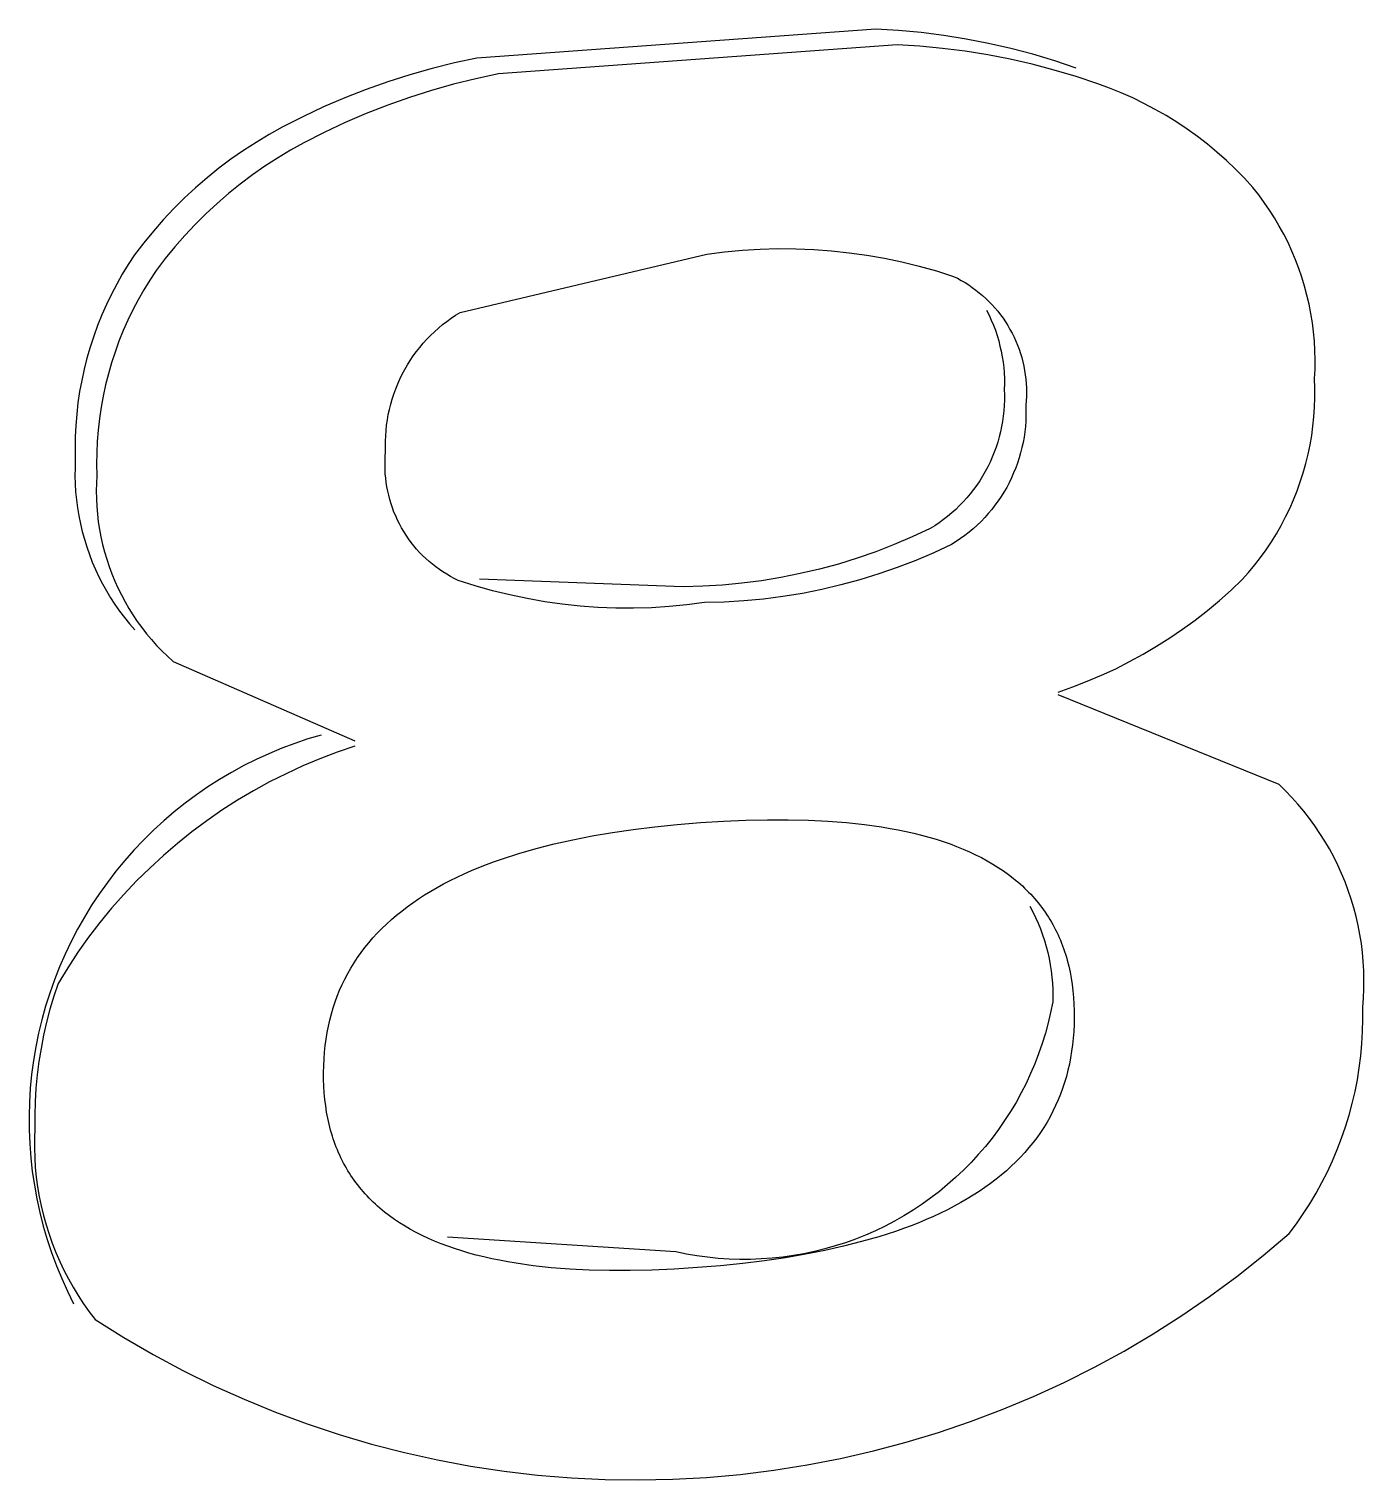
# Model space of a CAD drawing. Header units: millimetres. Extents: x 974 to 5700, y -47 to 3256.
# Drawn here: x 2639.562 to 2641.378, y 1188.863 to 1190.837 of the extents above; entities that cross this region are included whole.
import ezdxf

# ---------------------------------------------------------------- set-up
doc = ezdxf.new("R2010")
doc.units = ezdxf.units.MM
doc.header["$MEASUREMENT"] = 0
doc.layers.add('Utwórz2D linie widoczne', color=7, linetype='Continuous', true_color=0x000000)

msp = doc.modelspace()

# ---------------------------------------------------------------- linework, layer by layer
at = {"layer": 'Utwórz2D linie widoczne'}
for p, q in [((2640.7141, 1190.8374), (2640.1716, 1190.7978)), ((2640.745, 1190.8355), (2640.7141, 1190.8374)), ((2640.7758, 1190.8326), (2640.745, 1190.8355)), ((2640.8066, 1190.8287), (2640.7758, 1190.8326)), ((2640.8372, 1190.8238), (2640.8066, 1190.8287)), ((2640.7433, 1190.8159), (2640.2008, 1190.7763)), ((2640.7742, 1190.814), (2640.7433, 1190.8159)), ((2640.805, 1190.8111), (2640.7742, 1190.814)), ((2640.8358, 1190.8072), (2640.805, 1190.8111)), ((2640.8676, 1190.8178), (2640.8372, 1190.8238)), ((2640.8978, 1190.8109), (2640.8676, 1190.8178)), ((2640.9278, 1190.803), (2640.8978, 1190.8109)), ((2640.1409, 1190.7913), (2640.1105, 1190.7837)), ((2640.1716, 1190.7978), (2640.1409, 1190.7913)), ((2640.8664, 1190.8023), (2640.8358, 1190.8072)), ((2640.8968, 1190.7964), (2640.8664, 1190.8023)), ((2640.927, 1190.7895), (2640.8968, 1190.7964)), ((2640.957, 1190.7816), (2640.927, 1190.7895)), ((2640.9575, 1190.7942), (2640.9278, 1190.803)), ((2640.9869, 1190.7843), (2640.9575, 1190.7942)), ((2640.0804, 1190.7752), (2640.0505, 1190.7657)), ((2640.1105, 1190.7837), (2640.0804, 1190.7752)), ((2640.1701, 1190.7698), (2640.1397, 1190.7623)), ((2640.2008, 1190.7763), (2640.1701, 1190.7698)), ((2640.9867, 1190.7727), (2640.957, 1190.7816)), ((2641.0161, 1190.7629), (2640.9867, 1190.7727)), ((2640.021, 1190.7553), (2639.9918, 1190.7438)), ((2640.0505, 1190.7657), (2640.021, 1190.7553)), ((2640.1096, 1190.7538), (2640.0797, 1190.7443)), ((2640.1397, 1190.7623), (2640.1096, 1190.7538)), ((2641.0321, 1190.757), (2641.0161, 1190.7629)), ((2641.048, 1190.7505), (2641.0321, 1190.757)), ((2641.0636, 1190.7436), (2641.048, 1190.7505)), ((2639.963, 1190.7314), (2639.9347, 1190.7181)), ((2639.9918, 1190.7438), (2639.963, 1190.7314)), ((2640.0502, 1190.7338), (2640.021, 1190.7223)), ((2640.0797, 1190.7443), (2640.0502, 1190.7338)), ((2641.079, 1190.7361), (2641.0636, 1190.7436)), ((2641.0941, 1190.728), (2641.079, 1190.7361)), ((2639.9347, 1190.7181), (2639.9068, 1190.7038)), ((2640.021, 1190.7223), (2639.9922, 1190.71)), ((2641.109, 1190.7195), (2641.0941, 1190.728)), ((2641.1235, 1190.7105), (2641.109, 1190.7195)), ((2641.1377, 1190.701), (2641.1235, 1190.7105)), ((2639.8887, 1190.6939), (2639.8711, 1190.6832)), ((2639.9068, 1190.7038), (2639.8887, 1190.6939)), ((2639.9639, 1190.6966), (2639.936, 1190.6824)), ((2639.9922, 1190.71), (2639.9639, 1190.6966)), ((2641.1516, 1190.691), (2641.1377, 1190.701)), ((2641.1652, 1190.6805), (2641.1516, 1190.691)), ((2639.8538, 1190.672), (2639.8369, 1190.6602)), ((2639.8711, 1190.6832), (2639.8538, 1190.672)), ((2639.9179, 1190.6724), (2639.9003, 1190.6618)), ((2639.936, 1190.6824), (2639.9179, 1190.6724)), ((2641.1783, 1190.6696), (2641.1652, 1190.6805)), ((2639.8369, 1190.6602), (2639.8204, 1190.6479)), ((2639.9003, 1190.6618), (2639.883, 1190.6506)), ((2641.1911, 1190.6583), (2641.1783, 1190.6696)), ((2641.2036, 1190.6465), (2641.1911, 1190.6583)), ((2639.8044, 1190.6349), (2639.7888, 1190.6215)), ((2639.8204, 1190.6479), (2639.8044, 1190.6349)), ((2639.8661, 1190.6388), (2639.8496, 1190.6264)), ((2639.883, 1190.6506), (2639.8661, 1190.6388)), ((2641.2156, 1190.6343), (2641.2036, 1190.6465)), ((2641.2271, 1190.6217), (2641.2156, 1190.6343)), ((2639.7888, 1190.6215), (2639.7737, 1190.6075)), ((2639.8336, 1190.6135), (2639.818, 1190.6)), ((2639.8496, 1190.6264), (2639.8336, 1190.6135)), ((2641.235, 1190.6117), (2641.2271, 1190.6217)), ((2641.2426, 1190.6015), (2641.235, 1190.6117)), ((2639.7591, 1190.593), (2639.7449, 1190.5779)), ((2639.7737, 1190.6075), (2639.7591, 1190.593)), ((2639.818, 1190.6), (2639.8029, 1190.586)), ((2641.2498, 1190.591), (2641.2426, 1190.6015)), ((2639.7449, 1190.5779), (2639.7314, 1190.5625)), ((2639.8029, 1190.586), (2639.7882, 1190.5715)), ((2641.2566, 1190.5803), (2641.2498, 1190.591)), ((2641.2631, 1190.5693), (2641.2566, 1190.5803)), ((2639.7314, 1190.5625), (2639.7183, 1190.5465)), ((2639.7741, 1190.5565), (2639.7605, 1190.541)), ((2639.7882, 1190.5715), (2639.7741, 1190.5565)), ((2641.2692, 1190.5582), (2641.2631, 1190.5693)), ((2641.2749, 1190.5468), (2641.2692, 1190.5582)), ((2639.7183, 1190.5465), (2639.7058, 1190.5301)), ((2639.7605, 1190.541), (2639.7475, 1190.525)), ((2640.4844, 1190.5309), (2640.5085, 1190.534)), ((2640.5085, 1190.534), (2640.5326, 1190.5363)), ((2640.5326, 1190.5363), (2640.5569, 1190.5378)), ((2640.5569, 1190.5378), (2640.5811, 1190.5385)), ((2640.5811, 1190.5385), (2640.6054, 1190.5383)), ((2640.6054, 1190.5383), (2640.6297, 1190.5374)), ((2640.6297, 1190.5374), (2640.6539, 1190.5356)), ((2640.6539, 1190.5356), (2640.678, 1190.533)), ((2640.678, 1190.533), (2640.7021, 1190.5297)), ((2641.2802, 1190.5353), (2641.2749, 1190.5468)), ((2641.2851, 1190.5235), (2641.2802, 1190.5353)), ((2639.6973, 1190.5171), (2639.6891, 1190.5039)), ((2639.7058, 1190.5301), (2639.6973, 1190.5171)), ((2639.7475, 1190.525), (2639.735, 1190.5086)), ((2640.1486, 1190.4518), (2640.4844, 1190.5309)), ((2640.7021, 1190.5297), (2640.726, 1190.5255)), ((2640.726, 1190.5255), (2640.7497, 1190.5205)), ((2640.7497, 1190.5205), (2640.7733, 1190.5147)), ((2640.7733, 1190.5147), (2640.7967, 1190.5082)), ((2641.2896, 1190.5117), (2641.2851, 1190.5235)), ((2639.6891, 1190.5039), (2639.6815, 1190.4904)), ((2639.7265, 1190.4957), (2639.7183, 1190.4824)), ((2639.735, 1190.5086), (2639.7265, 1190.4957)), ((2640.7967, 1190.5082), (2640.8198, 1190.5008)), ((2640.8198, 1190.5008), (2640.8251, 1190.4982)), ((2640.8251, 1190.4982), (2640.8304, 1190.4953)), ((2640.8304, 1190.4953), (2640.8355, 1190.4923)), ((2641.2937, 1190.4996), (2641.2896, 1190.5117)), ((2641.2974, 1190.4875), (2641.2937, 1190.4996)), ((2639.6743, 1190.4766), (2639.6675, 1190.4626)), ((2639.6815, 1190.4904), (2639.6743, 1190.4766)), ((2639.7183, 1190.4824), (2639.7107, 1190.4689)), ((2640.8355, 1190.4923), (2640.8405, 1190.4891)), ((2640.8405, 1190.4891), (2640.8454, 1190.4858)), ((2640.8454, 1190.4858), (2640.8502, 1190.4822)), ((2640.8502, 1190.4822), (2640.8549, 1190.4785)), ((2640.8549, 1190.4785), (2640.8594, 1190.4747)), ((2640.8594, 1190.4747), (2640.8638, 1190.4707)), ((2641.3007, 1190.4752), (2641.2974, 1190.4875)), ((2641.3036, 1190.4628), (2641.3007, 1190.4752)), ((2639.6675, 1190.4626), (2639.6613, 1190.4484)), ((2639.7035, 1190.4551), (2639.6967, 1190.4411)), ((2639.7107, 1190.4689), (2639.7035, 1190.4551)), ((2640.8638, 1190.4707), (2640.8681, 1190.4666)), ((2640.8649, 1190.4547), (2640.8682, 1190.448)), ((2640.8681, 1190.4666), (2640.8722, 1190.4623)), ((2640.8722, 1190.4623), (2640.8762, 1190.4579)), ((2640.8762, 1190.4579), (2640.88, 1190.4533)), ((2640.88, 1190.4533), (2640.8837, 1190.4486)), ((2641.306, 1190.4503), (2641.3036, 1190.4628)), ((2639.6555, 1190.4339), (2639.6502, 1190.4193)), ((2639.6613, 1190.4484), (2639.6555, 1190.4339)), ((2639.6967, 1190.4411), (2639.6904, 1190.4269)), ((2640.1191, 1190.4304), (2640.1247, 1190.4351)), ((2640.1247, 1190.4351), (2640.1304, 1190.4395)), ((2640.1304, 1190.4395), (2640.1363, 1190.4438)), ((2640.1363, 1190.4438), (2640.1424, 1190.4479)), ((2640.1424, 1190.4479), (2640.1486, 1190.4518)), ((2640.8682, 1190.448), (2640.8713, 1190.4413)), ((2640.8713, 1190.4413), (2640.8742, 1190.4344)), ((2640.8742, 1190.4344), (2640.8768, 1190.4274)), ((2640.8837, 1190.4486), (2640.8872, 1190.4438)), ((2640.8872, 1190.4438), (2640.8906, 1190.4389)), ((2640.8906, 1190.4389), (2640.8937, 1190.4338)), ((2640.8937, 1190.4338), (2640.8967, 1190.4287)), ((2641.3081, 1190.4377), (2641.306, 1190.4503)), ((2641.3096, 1190.4251), (2641.3081, 1190.4377)), ((2639.6502, 1190.4193), (2639.6453, 1190.4045)), ((2639.6904, 1190.4269), (2639.6846, 1190.4124)), ((2640.0985, 1190.4098), (2640.1034, 1190.4152)), ((2640.1034, 1190.4152), (2640.1084, 1190.4204)), ((2640.1084, 1190.4204), (2640.1137, 1190.4255)), ((2640.1137, 1190.4255), (2640.1191, 1190.4304)), ((2640.8768, 1190.4274), (2640.8791, 1190.4204)), ((2640.8791, 1190.4204), (2640.8813, 1190.4132)), ((2640.8967, 1190.4287), (2640.8995, 1190.4235)), ((2640.8995, 1190.4235), (2640.9022, 1190.4181)), ((2640.9022, 1190.4181), (2640.9046, 1190.4127)), ((2641.3108, 1190.4125), (2641.3096, 1190.4251)), ((2639.6453, 1190.4045), (2639.641, 1190.3896)), ((2639.6793, 1190.3978), (2639.6745, 1190.383)), ((2639.6846, 1190.4124), (2639.6793, 1190.3978)), ((2640.085, 1190.3925), (2640.0893, 1190.3984)), ((2640.0893, 1190.3984), (2640.0938, 1190.4042)), ((2640.0938, 1190.4042), (2640.0985, 1190.4098)), ((2640.8813, 1190.4132), (2640.8831, 1190.406)), ((2640.8831, 1190.406), (2640.8848, 1190.3988)), ((2640.8848, 1190.3988), (2640.8861, 1190.3915)), ((2640.9046, 1190.4127), (2640.9069, 1190.4072)), ((2640.9069, 1190.4072), (2640.909, 1190.4017)), ((2640.909, 1190.4017), (2640.9109, 1190.396)), ((2640.9109, 1190.396), (2640.9126, 1190.3903)), ((2641.3115, 1190.3998), (2641.3108, 1190.4125)), ((2641.3118, 1190.3871), (2641.3115, 1190.3998)), ((2639.6372, 1190.3745), (2639.6339, 1190.3593)), ((2639.641, 1190.3896), (2639.6372, 1190.3745)), ((2639.6745, 1190.383), (2639.6702, 1190.3681)), ((2640.0734, 1190.374), (2640.0771, 1190.3803)), ((2640.0771, 1190.3803), (2640.0809, 1190.3865)), ((2640.0809, 1190.3865), (2640.085, 1190.3925)), ((2640.8861, 1190.3915), (2640.8873, 1190.3841)), ((2640.8873, 1190.3841), (2640.8881, 1190.3767)), ((2640.8881, 1190.3767), (2640.8887, 1190.3693)), ((2640.9126, 1190.3903), (2640.9141, 1190.3846)), ((2640.9141, 1190.3846), (2640.9154, 1190.3788)), ((2640.9154, 1190.3788), (2640.9165, 1190.3729)), ((2641.3111, 1190.3616), (2641.3117, 1190.3743)), ((2641.3117, 1190.3743), (2641.3118, 1190.3871)), ((2639.6339, 1190.3593), (2639.6311, 1190.344)), ((2639.6702, 1190.3681), (2639.6664, 1190.353)), ((2640.0638, 1190.3544), (2640.0668, 1190.361)), ((2640.0668, 1190.361), (2640.07, 1190.3676)), ((2640.07, 1190.3676), (2640.0734, 1190.374)), ((2640.8887, 1190.3693), (2640.8891, 1190.3619)), ((2640.8891, 1190.3619), (2640.8892, 1190.3544)), ((2640.9165, 1190.3729), (2640.9174, 1190.367)), ((2640.9174, 1190.367), (2640.9182, 1190.3611)), ((2640.9182, 1190.3611), (2640.9187, 1190.3552)), ((2640.9187, 1190.3552), (2640.919, 1190.3493)), ((2641.3116, 1190.3487), (2641.3111, 1190.3616)), ((2639.6311, 1190.344), (2639.6288, 1190.3287)), ((2639.6631, 1190.3378), (2639.6603, 1190.3226)), ((2639.6664, 1190.353), (2639.6631, 1190.3378)), ((2640.0563, 1190.3338), (2640.0586, 1190.3407)), ((2640.0586, 1190.3407), (2640.0611, 1190.3476)), ((2640.0611, 1190.3476), (2640.0638, 1190.3544)), ((2640.8892, 1190.3544), (2640.889, 1190.347)), ((2640.889, 1190.347), (2640.8892, 1190.3397)), ((2640.8892, 1190.3397), (2640.8892, 1190.3324)), ((2640.919, 1190.3374), (2640.9187, 1190.3314)), ((2640.919, 1190.3493), (2640.9191, 1190.3433)), ((2640.9191, 1190.3433), (2640.919, 1190.3374)), ((2641.3111, 1190.3227), (2641.3116, 1190.3357)), ((2641.3116, 1190.3357), (2641.3116, 1190.3487)), ((2639.6288, 1190.3287), (2639.6271, 1190.3132)), ((2639.6603, 1190.3226), (2639.658, 1190.3072)), ((2640.051, 1190.3126), (2640.0525, 1190.3197)), ((2640.0525, 1190.3197), (2640.0543, 1190.3268)), ((2640.0543, 1190.3268), (2640.0563, 1190.3338)), ((2640.8884, 1190.3179), (2640.8876, 1190.3107)), ((2640.8889, 1190.3252), (2640.8884, 1190.3179)), ((2640.8892, 1190.3324), (2640.8889, 1190.3252)), ((2640.9187, 1190.3314), (2640.9182, 1190.3255)), ((2640.9182, 1190.3255), (2640.9184, 1190.3182)), ((2640.9184, 1190.3182), (2640.9184, 1190.3109)), ((2641.3102, 1190.3098), (2641.3111, 1190.3227)), ((2639.6258, 1190.2977), (2639.6251, 1190.2822)), ((2639.6271, 1190.3132), (2639.6258, 1190.2977)), ((2639.658, 1190.3072), (2639.6563, 1190.2917)), ((2640.0479, 1190.291), (2640.0487, 1190.2982)), ((2640.0487, 1190.2982), (2640.0497, 1190.3054)), ((2640.0497, 1190.3054), (2640.051, 1190.3126)), ((2640.8853, 1190.2963), (2640.8838, 1190.2892)), ((2640.8866, 1190.3035), (2640.8853, 1190.2963)), ((2640.8876, 1190.3107), (2640.8866, 1190.3035)), ((2640.9176, 1190.2964), (2640.9168, 1190.2892)), ((2640.9181, 1190.3037), (2640.9176, 1190.2964)), ((2640.9184, 1190.3109), (2640.9181, 1190.3037)), ((2641.3071, 1190.2841), (2641.3089, 1190.2969)), ((2641.3089, 1190.2969), (2641.3102, 1190.3098)), ((2639.6251, 1190.2822), (2639.6249, 1190.2666)), ((2639.655, 1190.2762), (2639.6543, 1190.2607)), ((2639.6563, 1190.2917), (2639.655, 1190.2762)), ((2640.0471, 1190.2764), (2640.0474, 1190.2837)), ((2640.0471, 1190.2691), (2640.0471, 1190.2764)), ((2640.0474, 1190.2837), (2640.0479, 1190.291)), ((2640.882, 1190.2822), (2640.88, 1190.2752)), ((2640.8838, 1190.2892), (2640.882, 1190.2822)), ((2640.9158, 1190.282), (2640.9145, 1190.2748)), ((2640.9168, 1190.2892), (2640.9158, 1190.282)), ((2641.3049, 1190.2713), (2641.3071, 1190.2841)), ((2639.6249, 1190.2666), (2639.6252, 1190.2511)), ((2639.6543, 1190.2607), (2639.6541, 1190.2452)), ((2640.0465, 1190.25), (2640.0468, 1190.2559)), ((2640.0468, 1190.2559), (2640.0473, 1190.2618)), ((2640.0473, 1190.2618), (2640.0471, 1190.2691)), ((2640.8753, 1190.2614), (2640.8725, 1190.2547)), ((2640.8778, 1190.2683), (2640.8753, 1190.2614)), ((2640.88, 1190.2752), (2640.8778, 1190.2683)), ((2640.9112, 1190.2607), (2640.9092, 1190.2537)), ((2640.913, 1190.2677), (2640.9112, 1190.2607)), ((2640.9145, 1190.2748), (2640.913, 1190.2677)), ((2641.2991, 1190.246), (2641.3022, 1190.2586)), ((2641.3022, 1190.2586), (2641.3049, 1190.2713)), ((2639.6248, 1190.2402), (2639.6247, 1190.2292)), ((2639.6252, 1190.2511), (2639.6248, 1190.2402)), ((2639.6541, 1190.2452), (2639.6544, 1190.2296)), ((2640.0465, 1190.244), (2640.0465, 1190.25)), ((2640.0466, 1190.2381), (2640.0465, 1190.244)), ((2640.0469, 1190.2321), (2640.0466, 1190.2381)), ((2640.8664, 1190.2415), (2640.863, 1190.2351)), ((2640.8696, 1190.2481), (2640.8664, 1190.2415)), ((2640.8725, 1190.2547), (2640.8696, 1190.2481)), ((2640.9045, 1190.24), (2640.9017, 1190.2332)), ((2640.907, 1190.2468), (2640.9045, 1190.24)), ((2640.9092, 1190.2537), (2640.907, 1190.2468)), ((2641.2956, 1190.2335), (2641.2991, 1190.246)), ((2639.6247, 1190.2292), (2639.625, 1190.2183)), ((2639.625, 1190.2183), (2639.6256, 1190.2074)), ((2639.6539, 1190.2191), (2639.6537, 1190.2087)), ((2639.6544, 1190.2296), (2639.6539, 1190.2191)), ((2640.0474, 1190.2262), (2640.0469, 1190.2321)), ((2640.0481, 1190.2203), (2640.0474, 1190.2262)), ((2640.049, 1190.2144), (2640.0481, 1190.2203)), ((2640.8514, 1190.2166), (2640.8471, 1190.2107)), ((2640.8555, 1190.2227), (2640.8514, 1190.2166)), ((2640.8593, 1190.2288), (2640.8555, 1190.2227)), ((2640.863, 1190.2351), (2640.8593, 1190.2288)), ((2640.8956, 1190.22), (2640.8922, 1190.2136)), ((2640.8988, 1190.2266), (2640.8956, 1190.22)), ((2640.9017, 1190.2332), (2640.8988, 1190.2266)), ((2641.2872, 1190.209), (2641.2916, 1190.2212)), ((2641.2916, 1190.2212), (2641.2956, 1190.2335)), ((2639.6256, 1190.2074), (2639.6267, 1190.1965)), ((2639.6537, 1190.2087), (2639.6539, 1190.1982)), ((2639.6539, 1190.1982), (2639.6544, 1190.1877)), ((2640.0502, 1190.2086), (2640.049, 1190.2144)), ((2640.0515, 1190.2028), (2640.0502, 1190.2086)), ((2640.053, 1190.197), (2640.0515, 1190.2028)), ((2640.0547, 1190.1913), (2640.053, 1190.197)), ((2640.838, 1190.1994), (2640.8331, 1190.194)), ((2640.8427, 1190.205), (2640.838, 1190.1994)), ((2640.8471, 1190.2107), (2640.8427, 1190.205)), ((2640.8847, 1190.2012), (2640.8806, 1190.1951)), ((2640.8885, 1190.2073), (2640.8847, 1190.2012)), ((2640.8922, 1190.2136), (2640.8885, 1190.2073)), ((2641.2772, 1190.185), (2641.2824, 1190.1969)), ((2641.2824, 1190.1969), (2641.2872, 1190.209)), ((2639.6267, 1190.1965), (2639.6281, 1190.1857)), ((2639.6281, 1190.1857), (2639.6299, 1190.1749)), ((2639.6544, 1190.1877), (2639.6553, 1190.1772)), ((2639.6553, 1190.1772), (2639.6565, 1190.1668)), ((2640.0566, 1190.1857), (2640.0547, 1190.1913)), ((2640.0587, 1190.1801), (2640.0566, 1190.1857)), ((2640.061, 1190.1747), (2640.0587, 1190.1801)), ((2640.8175, 1190.1789), (2640.8119, 1190.1742)), ((2640.8229, 1190.1837), (2640.8175, 1190.1789)), ((2640.8281, 1190.1888), (2640.8229, 1190.1837)), ((2640.8331, 1190.194), (2640.8281, 1190.1888)), ((2640.8672, 1190.1779), (2640.8623, 1190.1725)), ((2640.8719, 1190.1835), (2640.8672, 1190.1779)), ((2640.8763, 1190.1893), (2640.8719, 1190.1835)), ((2640.8806, 1190.1951), (2640.8763, 1190.1893)), ((2641.2715, 1190.1734), (2641.2772, 1190.185)), ((2639.6299, 1190.1749), (2639.6321, 1190.1642)), ((2639.6321, 1190.1642), (2639.6346, 1190.1535)), ((2639.6565, 1190.1668), (2639.6581, 1190.1565)), ((2640.0635, 1190.1692), (2640.061, 1190.1747)), ((2640.0661, 1190.1639), (2640.0635, 1190.1692)), ((2640.069, 1190.1587), (2640.0661, 1190.1639)), ((2640.072, 1190.1536), (2640.069, 1190.1587)), ((2640.7881, 1190.1575), (2640.7638, 1190.1462)), ((2640.7943, 1190.1613), (2640.7881, 1190.1575)), ((2640.8003, 1190.1654), (2640.7943, 1190.1613)), ((2640.8062, 1190.1697), (2640.8003, 1190.1654)), ((2640.8119, 1190.1742), (2640.8062, 1190.1697)), ((2640.8467, 1190.1574), (2640.8411, 1190.1527)), ((2640.8521, 1190.1623), (2640.8467, 1190.1574)), ((2640.8573, 1190.1673), (2640.8521, 1190.1623)), ((2640.8623, 1190.1725), (2640.8573, 1190.1673)), ((2641.2591, 1190.1506), (2641.2655, 1190.1619)), ((2641.2655, 1190.1619), (2641.2715, 1190.1734)), ((2639.6346, 1190.1535), (2639.6375, 1190.143)), ((2639.6375, 1190.143), (2639.6407, 1190.1325)), ((2639.6581, 1190.1565), (2639.6601, 1190.1462)), ((2639.6601, 1190.1462), (2639.6623, 1190.1359)), ((2640.0752, 1190.1485), (2640.072, 1190.1536)), ((2640.0785, 1190.1436), (2640.0752, 1190.1485)), ((2640.082, 1190.1388), (2640.0785, 1190.1436)), ((2640.0857, 1190.1342), (2640.082, 1190.1388)), ((2640.7638, 1190.1462), (2640.7392, 1190.1357)), ((2640.8235, 1190.1399), (2640.8173, 1190.136)), ((2640.8295, 1190.1439), (2640.8235, 1190.1399)), ((2640.8354, 1190.1482), (2640.8295, 1190.1439)), ((2640.8411, 1190.1527), (2640.8354, 1190.1482)), ((2641.2451, 1190.1288), (2641.2523, 1190.1396)), ((2641.2523, 1190.1396), (2641.2591, 1190.1506)), ((2639.6407, 1190.1325), (2639.6443, 1190.1222)), ((2639.6443, 1190.1222), (2639.6483, 1190.112)), ((2639.6623, 1190.1359), (2639.665, 1190.1258)), ((2639.665, 1190.1258), (2639.6679, 1190.1157)), ((2640.0895, 1190.1296), (2640.0857, 1190.1342)), ((2640.0935, 1190.1252), (2640.0895, 1190.1296)), ((2640.0977, 1190.121), (2640.0935, 1190.1252)), ((2640.102, 1190.1168), (2640.0977, 1190.121)), ((2640.7142, 1190.126), (2640.6889, 1190.1173)), ((2640.7392, 1190.1357), (2640.7142, 1190.126)), ((2640.7931, 1190.1247), (2640.7684, 1190.1142)), ((2640.8173, 1190.136), (2640.7931, 1190.1247)), ((2641.2296, 1190.108), (2641.2375, 1190.1183)), ((2641.2375, 1190.1183), (2641.2451, 1190.1288)), ((2639.6483, 1190.112), (2639.6526, 1190.1019)), ((2639.6526, 1190.1019), (2639.6572, 1190.092)), ((2639.6679, 1190.1157), (2639.6713, 1190.1058)), ((2639.6713, 1190.1058), (2639.6749, 1190.0959)), ((2640.1064, 1190.1129), (2640.102, 1190.1168)), ((2640.1109, 1190.109), (2640.1064, 1190.1129)), ((2640.1156, 1190.1054), (2640.1109, 1190.109)), ((2640.1204, 1190.1019), (2640.1156, 1190.1054)), ((2640.1253, 1190.0985), (2640.1204, 1190.1019)), ((2640.1304, 1190.0954), (2640.1253, 1190.0985)), ((2640.6375, 1190.1023), (2640.6114, 1190.0962)), ((2640.6633, 1190.1093), (2640.6375, 1190.1023)), ((2640.6889, 1190.1173), (2640.6633, 1190.1093)), ((2640.7434, 1190.1045), (2640.7181, 1190.0958)), ((2640.7684, 1190.1142), (2640.7434, 1190.1045)), ((2641.2127, 1190.0883), (2641.2213, 1190.098)), ((2641.2213, 1190.098), (2641.2296, 1190.108)), ((2639.6572, 1190.092), (2639.6622, 1190.0823)), ((2639.6622, 1190.0823), (2639.6675, 1190.0728)), ((2639.6749, 1190.0959), (2639.6789, 1190.0862)), ((2639.6789, 1190.0862), (2639.6832, 1190.0767)), ((2640.1355, 1190.0924), (2640.1304, 1190.0954)), ((2640.1407, 1190.0895), (2640.1355, 1190.0924)), ((2640.1461, 1190.0869), (2640.1407, 1190.0895)), ((2640.1692, 1190.0796), (2640.1461, 1190.0869)), ((2640.1925, 1190.073), (2640.1692, 1190.0796)), ((2640.452, 1190.0783), (2640.1752, 1190.0887)), ((2640.4787, 1190.079), (2640.452, 1190.0783)), ((2640.5055, 1190.0806), (2640.4787, 1190.079)), ((2640.5321, 1190.0831), (2640.5055, 1190.0806)), ((2640.5587, 1190.0866), (2640.5321, 1190.0831)), ((2640.5851, 1190.0909), (2640.5587, 1190.0866)), ((2640.6114, 1190.0962), (2640.5851, 1190.0909)), ((2640.6667, 1190.0808), (2640.6406, 1190.0747)), ((2640.6925, 1190.0879), (2640.6667, 1190.0808)), ((2640.7181, 1190.0958), (2640.6925, 1190.0879)), ((2641.1974, 1190.0737), (2641.2127, 1190.0883)), ((2639.6675, 1190.0728), (2639.6732, 1190.0634)), ((2639.6732, 1190.0634), (2639.6791, 1190.0542)), ((2639.6832, 1190.0767), (2639.6878, 1190.0672)), ((2639.6878, 1190.0672), (2639.6928, 1190.058)), ((2640.2161, 1190.0672), (2640.1925, 1190.073)), ((2640.2398, 1190.0622), (2640.2161, 1190.0672)), ((2640.2637, 1190.058), (2640.2398, 1190.0622)), ((2640.5347, 1190.0591), (2640.5079, 1190.0575)), ((2640.5613, 1190.0616), (2640.5347, 1190.0591)), ((2640.5879, 1190.0651), (2640.5613, 1190.0616)), ((2640.6143, 1190.0694), (2640.5879, 1190.0651)), ((2640.6406, 1190.0747), (2640.6143, 1190.0694)), ((2641.1653, 1190.0461), (2641.1816, 1190.0596)), ((2641.1816, 1190.0596), (2641.1974, 1190.0737)), ((2639.6791, 1190.0542), (2639.6854, 1190.0453)), ((2639.6854, 1190.0453), (2639.692, 1190.0365)), ((2639.6928, 1190.058), (2639.698, 1190.0489)), ((2639.698, 1190.0489), (2639.7036, 1190.04)), ((2639.7036, 1190.04), (2639.7094, 1190.0313)), ((2640.2877, 1190.0546), (2640.2637, 1190.058)), ((2640.3118, 1190.0521), (2640.2877, 1190.0546)), ((2640.336, 1190.0503), (2640.3118, 1190.0521)), ((2640.3603, 1190.0493), (2640.336, 1190.0503)), ((2640.3845, 1190.0492), (2640.3603, 1190.0493)), ((2640.4088, 1190.0499), (2640.3845, 1190.0492)), ((2640.433, 1190.0514), (2640.4088, 1190.0499)), ((2640.4571, 1190.0537), (2640.433, 1190.0514)), ((2640.4812, 1190.0568), (2640.4571, 1190.0537)), ((2640.5079, 1190.0575), (2640.4812, 1190.0568)), ((2641.1486, 1190.0331), (2641.1653, 1190.0461)), ((2639.692, 1190.0365), (2639.6988, 1190.028)), ((2639.6988, 1190.028), (2639.706, 1190.0197)), ((2639.7094, 1190.0313), (2639.7156, 1190.0228)), ((2639.7156, 1190.0228), (2639.722, 1190.0145)), ((2641.114, 1190.0087), (2641.1315, 1190.0206)), ((2641.1315, 1190.0206), (2641.1486, 1190.0331)), ((2639.722, 1190.0145), (2639.7287, 1190.0065)), ((2639.7287, 1190.0065), (2639.7357, 1189.9986)), ((2641.0962, 1189.9974), (2641.114, 1190.0087)), ((2639.7357, 1189.9986), (2639.7429, 1189.991)), ((2639.7429, 1189.991), (2639.7504, 1189.9837)), ((2639.7504, 1189.9837), (2639.7581, 1189.9766)), ((2641.0594, 1189.9765), (2641.0779, 1189.9866)), ((2641.0779, 1189.9866), (2641.0962, 1189.9974)), ((2639.7581, 1189.9766), (2640.0054, 1189.8686)), ((2641.0213, 1189.958), (2641.0405, 1189.9669)), ((2641.0405, 1189.9669), (2641.0594, 1189.9765)), ((2640.9621, 1189.935), (2640.9821, 1189.942)), ((2640.9821, 1189.942), (2641.0018, 1189.9497)), ((2641.0018, 1189.9497), (2641.0213, 1189.958)), ((2641.2628, 1189.8094), (2640.9621, 1189.9314)), ((2639.9237, 1189.8652), (2639.906, 1189.8585)), ((2639.9417, 1189.8712), (2639.9237, 1189.8652)), ((2639.9598, 1189.8766), (2639.9417, 1189.8712)), ((2640.0054, 1189.8614), (2639.9815, 1189.8533)), ((2639.8713, 1189.8433), (2639.8543, 1189.8349)), ((2639.8885, 1189.8512), (2639.8713, 1189.8433)), ((2639.906, 1189.8585), (2639.8885, 1189.8512)), ((2639.958, 1189.8443), (2639.9348, 1189.8346)), ((2639.9815, 1189.8533), (2639.958, 1189.8443)), ((2639.8377, 1189.8258), (2639.8214, 1189.8162)), ((2639.8543, 1189.8349), (2639.8377, 1189.8258)), ((2639.912, 1189.824), (2639.8895, 1189.8127)), ((2639.9348, 1189.8346), (2639.912, 1189.824)), ((2639.8055, 1189.806), (2639.7899, 1189.7952)), ((2639.8214, 1189.8162), (2639.8055, 1189.806)), ((2639.8895, 1189.8127), (2639.8674, 1189.8006)), ((2641.2717, 1189.8007), (2641.2628, 1189.8094)), ((2639.7746, 1189.7839), (2639.7598, 1189.7721)), ((2639.7899, 1189.7952), (2639.7746, 1189.7839)), ((2639.8458, 1189.7878), (2639.8246, 1189.7742)), ((2639.8674, 1189.8006), (2639.8458, 1189.7878)), ((2641.2803, 1189.7917), (2641.2717, 1189.8007)), ((2641.2885, 1189.7825), (2641.2803, 1189.7917)), ((2641.2965, 1189.7729), (2641.2885, 1189.7825)), ((2639.7598, 1189.7721), (2639.7454, 1189.7598)), ((2639.8246, 1189.7742), (2639.8039, 1189.7598)), ((2641.3041, 1189.7632), (2641.2965, 1189.7729)), ((2641.3114, 1189.7531), (2641.3041, 1189.7632)), ((2639.7315, 1189.747), (2639.718, 1189.7337)), ((2639.7454, 1189.7598), (2639.7315, 1189.747)), ((2639.7837, 1189.7448), (2639.7641, 1189.7291)), ((2639.8039, 1189.7598), (2639.7837, 1189.7448)), ((2640.3284, 1189.7393), (2640.3558, 1189.7439)), ((2640.3558, 1189.7439), (2640.3843, 1189.7481)), ((2640.3843, 1189.7481), (2640.4137, 1189.7517)), ((2640.4137, 1189.7517), (2640.4441, 1189.7548)), ((2640.4441, 1189.7548), (2640.4755, 1189.7574)), ((2640.4755, 1189.7574), (2640.5069, 1189.7594)), ((2640.5069, 1189.7594), (2640.5373, 1189.7607)), ((2640.5373, 1189.7607), (2640.5667, 1189.7614)), ((2640.5667, 1189.7614), (2640.5951, 1189.7614)), ((2640.5951, 1189.7614), (2640.6225, 1189.7608)), ((2640.6225, 1189.7608), (2640.6489, 1189.7594)), ((2640.6489, 1189.7594), (2640.6743, 1189.7575)), ((2640.6743, 1189.7575), (2640.6987, 1189.7548)), ((2640.6987, 1189.7548), (2640.7221, 1189.7515)), ((2640.7221, 1189.7515), (2640.7335, 1189.7496)), ((2640.7335, 1189.7496), (2640.7445, 1189.7475)), ((2640.7445, 1189.7475), (2640.7554, 1189.7453)), ((2640.7554, 1189.7453), (2640.7659, 1189.7429)), ((2640.7659, 1189.7429), (2640.7763, 1189.7403)), ((2641.3184, 1189.7428), (2641.3114, 1189.7531)), ((2641.325, 1189.7323), (2641.3184, 1189.7428)), ((2639.718, 1189.7337), (2639.705, 1189.72)), ((2639.7641, 1189.7291), (2639.745, 1189.7127)), ((2640.2521, 1189.7221), (2640.2765, 1189.7284)), ((2640.2765, 1189.7284), (2640.302, 1189.7341)), ((2640.302, 1189.7341), (2640.3284, 1189.7393)), ((2640.7763, 1189.7403), (2640.7863, 1189.7376)), ((2640.7863, 1189.7376), (2640.7962, 1189.7347)), ((2640.7962, 1189.7347), (2640.8057, 1189.7316)), ((2640.8057, 1189.7316), (2640.8151, 1189.7283)), ((2640.8151, 1189.7283), (2640.8241, 1189.7249)), ((2640.8241, 1189.7249), (2640.833, 1189.7214)), ((2641.3313, 1189.7216), (2641.325, 1189.7323)), ((2639.6924, 1189.7058), (2639.6804, 1189.6911)), ((2639.705, 1189.72), (2639.6924, 1189.7058)), ((2639.745, 1189.7127), (2639.7264, 1189.6956)), ((2640.1847, 1189.7003), (2640.1953, 1189.7043)), ((2640.1953, 1189.7043), (2640.2061, 1189.7081)), ((2640.2061, 1189.7081), (2640.2286, 1189.7154)), ((2640.2286, 1189.7154), (2640.2521, 1189.7221)), ((2640.833, 1189.7214), (2640.8415, 1189.7176)), ((2640.8415, 1189.7176), (2640.8499, 1189.7137)), ((2640.8499, 1189.7137), (2640.8579, 1189.7097)), ((2640.8579, 1189.7097), (2640.8658, 1189.7054)), ((2640.8658, 1189.7054), (2640.8733, 1189.701)), ((2641.3371, 1189.7107), (2641.3313, 1189.7216)), ((2641.3427, 1189.6995), (2641.3371, 1189.7107)), ((2639.6804, 1189.6911), (2639.6689, 1189.6761)), ((2639.7264, 1189.6956), (2639.7085, 1189.678)), ((2640.1353, 1189.6786), (2640.1447, 1189.6832)), ((2640.1447, 1189.6832), (2640.1543, 1189.6877)), ((2640.1543, 1189.6877), (2640.1642, 1189.692)), ((2640.1642, 1189.692), (2640.1743, 1189.6963)), ((2640.1743, 1189.6963), (2640.1847, 1189.7003)), ((2640.8733, 1189.701), (2640.8806, 1189.6965)), ((2640.8806, 1189.6965), (2640.8877, 1189.6917)), ((2640.8877, 1189.6917), (2640.8945, 1189.6868)), ((2640.8945, 1189.6868), (2640.9011, 1189.6818)), ((2641.3478, 1189.6882), (2641.3427, 1189.6995)), ((2641.3525, 1189.6768), (2641.3478, 1189.6882)), ((2639.6689, 1189.6761), (2639.6579, 1189.6607)), ((2639.7085, 1189.678), (2639.6912, 1189.6597)), ((2640.1003, 1189.6589), (2640.1087, 1189.664)), ((2640.1087, 1189.664), (2640.1173, 1189.669)), ((2640.1173, 1189.669), (2640.1262, 1189.6739)), ((2640.1262, 1189.6739), (2640.1353, 1189.6786)), ((2640.9011, 1189.6818), (2640.9043, 1189.6792)), ((2640.9043, 1189.6792), (2640.9074, 1189.6766)), ((2640.9074, 1189.6766), (2640.9105, 1189.6739)), ((2640.9105, 1189.6739), (2640.9135, 1189.6712)), ((2640.9135, 1189.6712), (2640.9164, 1189.6684)), ((2640.9164, 1189.6684), (2640.9193, 1189.6656)), ((2640.9193, 1189.6656), (2640.9221, 1189.6628)), ((2641.3569, 1189.6651), (2641.3525, 1189.6768)), ((2641.3609, 1189.6534), (2641.3569, 1189.6651)), ((2639.6474, 1189.6449), (2639.6375, 1189.6287)), ((2639.6579, 1189.6607), (2639.6474, 1189.6449)), ((2639.6912, 1189.6597), (2639.6746, 1189.6408)), ((2640.0766, 1189.6428), (2640.0843, 1189.6483)), ((2640.0843, 1189.6483), (2640.0922, 1189.6537)), ((2640.0922, 1189.6537), (2640.1003, 1189.6589)), ((2640.9221, 1189.6628), (2640.9249, 1189.6599)), ((2640.9249, 1189.6599), (2640.9276, 1189.6569)), ((2640.9276, 1189.6569), (2640.9302, 1189.654)), ((2640.9302, 1189.654), (2640.9328, 1189.651)), ((2640.9328, 1189.651), (2640.9353, 1189.6479)), ((2640.9353, 1189.6479), (2640.9377, 1189.6448)), ((2640.9377, 1189.6448), (2640.9401, 1189.6417)), ((2641.3644, 1189.6415), (2641.3609, 1189.6534)), ((2639.6375, 1189.6287), (2639.6282, 1189.6123)), ((2639.6746, 1189.6408), (2639.6586, 1189.6214)), ((2640.0486, 1189.6194), (2640.0552, 1189.6254)), ((2640.0552, 1189.6254), (2640.0621, 1189.6313)), ((2640.0621, 1189.6313), (2640.0692, 1189.6371)), ((2640.0692, 1189.6371), (2640.0766, 1189.6428)), ((2640.9238, 1189.6435), (2640.9278, 1189.636)), ((2640.9278, 1189.636), (2640.9315, 1189.6284)), ((2640.9315, 1189.6284), (2640.9349, 1189.6207)), ((2640.9401, 1189.6417), (2640.9424, 1189.6385)), ((2640.9424, 1189.6385), (2640.9447, 1189.6353)), ((2640.9447, 1189.6353), (2640.9468, 1189.632)), ((2640.9468, 1189.632), (2640.949, 1189.6287)), ((2640.949, 1189.6287), (2640.951, 1189.6254)), ((2640.951, 1189.6254), (2640.953, 1189.622)), ((2641.3676, 1189.6295), (2641.3644, 1189.6415)), ((2641.3704, 1189.6174), (2641.3676, 1189.6295)), ((2639.6282, 1189.6123), (2639.6194, 1189.5955)), ((2639.6586, 1189.6214), (2639.6433, 1189.6014)), ((2640.0301, 1189.6005), (2640.036, 1189.607)), ((2640.036, 1189.607), (2640.0422, 1189.6133)), ((2640.0422, 1189.6133), (2640.0486, 1189.6194)), ((2640.9349, 1189.6207), (2640.9381, 1189.6128)), ((2640.9381, 1189.6128), (2640.941, 1189.6049)), ((2640.941, 1189.6049), (2640.9437, 1189.5969)), ((2640.953, 1189.622), (2640.955, 1189.6186)), ((2640.955, 1189.6186), (2640.9569, 1189.6151)), ((2640.9569, 1189.6151), (2640.9587, 1189.6116)), ((2640.9587, 1189.6116), (2640.9604, 1189.6081)), ((2640.9604, 1189.6081), (2640.9621, 1189.6045)), ((2640.9621, 1189.6045), (2640.9637, 1189.6009)), ((2641.3727, 1189.6052), (2641.3704, 1189.6174)), ((2641.3747, 1189.5929), (2641.3727, 1189.6052)), ((2639.6194, 1189.5955), (2639.6113, 1189.5784)), ((2639.6433, 1189.6014), (2639.6287, 1189.5809)), ((2640.0139, 1189.5805), (2640.0191, 1189.5873)), ((2640.0191, 1189.5873), (2640.0245, 1189.594)), ((2640.0245, 1189.594), (2640.0301, 1189.6005)), ((2640.9437, 1189.5969), (2640.946, 1189.5887)), ((2640.946, 1189.5887), (2640.9481, 1189.5805)), ((2640.9637, 1189.6009), (2640.9653, 1189.5972)), ((2640.9653, 1189.5972), (2640.9668, 1189.5935)), ((2640.9668, 1189.5935), (2640.9682, 1189.5897)), ((2640.9682, 1189.5897), (2640.9696, 1189.5859)), ((2640.9696, 1189.5859), (2640.9709, 1189.5821)), ((2641.3762, 1189.5806), (2641.3747, 1189.5929)), ((2639.6113, 1189.5784), (2639.6037, 1189.561)), ((2639.6287, 1189.5809), (2639.6148, 1189.5599)), ((2640, 1189.5593), (2640.0044, 1189.5665)), ((2640.0044, 1189.5665), (2640.009, 1189.5736)), ((2640.009, 1189.5736), (2640.0139, 1189.5805)), ((2640.9481, 1189.5805), (2640.95, 1189.5723)), ((2640.95, 1189.5723), (2640.9515, 1189.5639)), ((2640.9709, 1189.5821), (2640.9722, 1189.5782)), ((2640.9722, 1189.5782), (2640.9734, 1189.5743)), ((2640.9734, 1189.5743), (2640.9745, 1189.5703)), ((2640.9745, 1189.5703), (2640.9766, 1189.5622)), ((2641.3773, 1189.5682), (2641.3762, 1189.5806)), ((2641.378, 1189.5558), (2641.3773, 1189.5682)), ((2639.6037, 1189.561), (2639.5968, 1189.5434)), ((2639.6148, 1189.5599), (2639.6017, 1189.5384)), ((2639.9919, 1189.5445), (2639.9958, 1189.552)), ((2639.9958, 1189.552), (2640, 1189.5593)), ((2640.9515, 1189.5639), (2640.9528, 1189.5556)), ((2640.9528, 1189.5556), (2640.9538, 1189.5472)), ((2640.9538, 1189.5472), (2640.9545, 1189.5387)), ((2640.9766, 1189.5622), (2640.9784, 1189.554)), ((2640.9784, 1189.554), (2640.9799, 1189.5456)), ((2640.9799, 1189.5456), (2640.9813, 1189.5371)), ((2641.3782, 1189.5434), (2641.378, 1189.5558)), ((2639.5904, 1189.5255), (2639.5847, 1189.5075)), ((2639.5968, 1189.5434), (2639.5904, 1189.5255)), ((2639.6017, 1189.5384), (2639.5959, 1189.5211)), ((2639.9816, 1189.5214), (2639.9848, 1189.5292)), ((2639.9848, 1189.5292), (2639.9882, 1189.5369)), ((2639.9882, 1189.5369), (2639.9919, 1189.5445)), ((2640.9545, 1189.5387), (2640.9549, 1189.5303)), ((2640.9549, 1189.5303), (2640.955, 1189.5218)), ((2640.9813, 1189.5371), (2640.9823, 1189.5284)), ((2640.9823, 1189.5284), (2640.9831, 1189.5195)), ((2641.3775, 1189.5186), (2641.3781, 1189.531)), ((2641.3781, 1189.531), (2641.3782, 1189.5434)), ((2639.5847, 1189.5075), (2639.5797, 1189.4892)), ((2639.5959, 1189.5211), (2639.5907, 1189.5036)), ((2639.976, 1189.5053), (2639.9787, 1189.5134)), ((2639.9787, 1189.5134), (2639.9816, 1189.5214)), ((2640.9548, 1189.5134), (2640.952, 1189.499)), ((2640.955, 1189.5218), (2640.9548, 1189.5134)), ((2640.9831, 1189.5195), (2640.9837, 1189.5104)), ((2640.9837, 1189.5104), (2640.984, 1189.5012)), ((2641.3766, 1189.5062), (2641.3775, 1189.5186)), ((2641.3768, 1189.4897), (2641.3766, 1189.5062)), ((2639.5797, 1189.4892), (2639.5752, 1189.4708)), ((2639.5861, 1189.4859), (2639.5821, 1189.4681)), ((2639.5907, 1189.5036), (2639.5861, 1189.4859)), ((2639.9695, 1189.4802), (2639.9714, 1189.4887)), ((2639.9714, 1189.4887), (2639.9736, 1189.4971)), ((2639.9736, 1189.4971), (2639.976, 1189.5053)), ((2640.952, 1189.499), (2640.9487, 1189.4848)), ((2640.9841, 1189.4919), (2640.9839, 1189.4825)), ((2640.984, 1189.5012), (2640.9841, 1189.4919)), ((2641.3764, 1189.4732), (2641.3768, 1189.4897)), ((2639.5752, 1189.4708), (2639.5714, 1189.4523)), ((2639.5821, 1189.4681), (2639.5786, 1189.4502)), ((2639.9664, 1189.4628), (2639.9678, 1189.4716)), ((2639.9678, 1189.4716), (2639.9695, 1189.4802)), ((2640.9448, 1189.4707), (2640.9405, 1189.4567)), ((2640.9487, 1189.4848), (2640.9448, 1189.4707)), ((2640.9834, 1189.4732), (2640.9827, 1189.4641)), ((2640.9839, 1189.4825), (2640.9834, 1189.4732)), ((2641.3755, 1189.4567), (2641.3764, 1189.4732)), ((2639.5714, 1189.4523), (2639.5683, 1189.4336)), ((2639.5786, 1189.4502), (2639.5757, 1189.4321)), ((2639.9643, 1189.4449), (2639.9652, 1189.454)), ((2639.9652, 1189.454), (2639.9664, 1189.4628)), ((2640.9405, 1189.4567), (2640.9357, 1189.4429)), ((2640.9818, 1189.4551), (2640.9806, 1189.4462)), ((2640.9827, 1189.4641), (2640.9818, 1189.4551)), ((2641.374, 1189.4402), (2641.3755, 1189.4567)), ((2639.5683, 1189.4336), (2639.5658, 1189.4148)), ((2639.5757, 1189.4321), (2639.5734, 1189.414)), ((2639.963, 1189.4171), (2639.9632, 1189.4265)), ((2639.9632, 1189.4265), (2639.9636, 1189.4358)), ((2639.9636, 1189.4358), (2639.9643, 1189.4449)), ((2640.9305, 1189.4292), (2640.9248, 1189.4158)), ((2640.9357, 1189.4429), (2640.9305, 1189.4292)), ((2640.9775, 1189.4288), (2640.9756, 1189.4204)), ((2640.9792, 1189.4375), (2640.9775, 1189.4288)), ((2640.9806, 1189.4462), (2640.9792, 1189.4375)), ((2641.3719, 1189.4238), (2641.374, 1189.4402)), ((2639.5658, 1189.4148), (2639.5639, 1189.396)), ((2639.5734, 1189.414), (2639.5717, 1189.3958)), ((2639.963, 1189.4078), (2639.963, 1189.4171)), ((2639.9634, 1189.3986), (2639.963, 1189.4078)), ((2640.9248, 1189.4158), (2640.9186, 1189.4025)), ((2640.9734, 1189.412), (2640.971, 1189.4038)), ((2640.9756, 1189.4204), (2640.9734, 1189.412)), ((2641.3661, 1189.3913), (2641.3693, 1189.4075)), ((2641.3693, 1189.4075), (2641.3719, 1189.4238)), ((2639.5639, 1189.396), (2639.5628, 1189.377)), ((2639.5717, 1189.3958), (2639.5705, 1189.3776)), ((2639.9639, 1189.3895), (2639.9634, 1189.3986)), ((2639.9647, 1189.3807), (2639.9639, 1189.3895)), ((2640.912, 1189.3895), (2640.9049, 1189.3767)), ((2640.9186, 1189.4025), (2640.912, 1189.3895)), ((2640.9654, 1189.3877), (2640.9622, 1189.3799)), ((2640.9683, 1189.3957), (2640.9654, 1189.3877)), ((2640.971, 1189.4038), (2640.9683, 1189.3957)), ((2641.3624, 1189.3752), (2641.3661, 1189.3913)), ((2639.5628, 1189.377), (2639.5622, 1189.3581)), ((2639.5705, 1189.3776), (2639.57, 1189.3594)), ((2639.9658, 1189.3719), (2639.9647, 1189.3807)), ((2639.9671, 1189.3634), (2639.9658, 1189.3719)), ((2640.9049, 1189.3767), (2640.8974, 1189.3641)), ((2640.9588, 1189.3722), (2640.9551, 1189.3646)), ((2640.9622, 1189.3799), (2640.9588, 1189.3722)), ((2641.3581, 1189.3593), (2641.3624, 1189.3752)), ((2639.5622, 1189.3581), (2639.5624, 1189.3392)), ((2639.57, 1189.3594), (2639.57, 1189.3411)), ((2639.9687, 1189.355), (2639.9671, 1189.3634)), ((2639.9705, 1189.3468), (2639.9687, 1189.355)), ((2640.8894, 1189.3519), (2640.8811, 1189.3399)), ((2640.8974, 1189.3641), (2640.8894, 1189.3519)), ((2640.9471, 1189.3498), (2640.9427, 1189.3426)), ((2640.9512, 1189.3571), (2640.9471, 1189.3498)), ((2640.9551, 1189.3646), (2640.9512, 1189.3571)), ((2641.3533, 1189.3435), (2641.3581, 1189.3593)), ((2639.5624, 1189.3392), (2639.5632, 1189.3202)), ((2639.57, 1189.3411), (2639.5695, 1189.3278)), ((2639.5695, 1189.3278), (2639.5695, 1189.3146)), ((2639.9725, 1189.3388), (2639.9705, 1189.3468)), ((2639.9737, 1189.3348), (2639.9725, 1189.3388)), ((2639.9749, 1189.3309), (2639.9737, 1189.3348)), ((2639.9761, 1189.327), (2639.9749, 1189.3309)), ((2640.8723, 1189.3281), (2640.8632, 1189.3167)), ((2640.8811, 1189.3399), (2640.8723, 1189.3281)), ((2640.9331, 1189.3286), (2640.9279, 1189.3218)), ((2640.938, 1189.3356), (2640.9331, 1189.3286)), ((2640.9427, 1189.3426), (2640.938, 1189.3356)), ((2641.342, 1189.3124), (2641.3479, 1189.3278)), ((2641.3479, 1189.3278), (2641.3533, 1189.3435)), ((2639.5632, 1189.3202), (2639.5646, 1189.3014)), ((2639.5695, 1189.3146), (2639.5699, 1189.3013)), ((2639.9774, 1189.3232), (2639.9761, 1189.327)), ((2639.9788, 1189.3194), (2639.9774, 1189.3232)), ((2639.9802, 1189.3156), (2639.9788, 1189.3194)), ((2639.9817, 1189.3119), (2639.9802, 1189.3156)), ((2639.9833, 1189.3082), (2639.9817, 1189.3119)), ((2639.9849, 1189.3046), (2639.9833, 1189.3082)), ((2640.8632, 1189.3167), (2640.8536, 1189.3057)), ((2640.9169, 1189.3086), (2640.911, 1189.3022)), ((2640.9225, 1189.3152), (2640.9169, 1189.3086)), ((2640.9279, 1189.3218), (2640.9225, 1189.3152)), ((2641.3355, 1189.2972), (2641.342, 1189.3124)), ((2639.5646, 1189.3014), (2639.5667, 1189.2825)), ((2639.5699, 1189.3013), (2639.5708, 1189.2881)), ((2639.9866, 1189.301), (2639.9849, 1189.3046)), ((2639.9884, 1189.2975), (2639.9866, 1189.301)), ((2639.9902, 1189.294), (2639.9884, 1189.2975)), ((2639.9921, 1189.2905), (2639.9902, 1189.294)), ((2639.994, 1189.2871), (2639.9921, 1189.2905)), ((2640.8437, 1189.2949), (2640.8335, 1189.2845)), ((2640.8536, 1189.3057), (2640.8437, 1189.2949)), ((2640.8984, 1189.2898), (2640.8918, 1189.2837)), ((2640.9048, 1189.2959), (2640.8984, 1189.2898)), ((2640.911, 1189.3022), (2640.9048, 1189.2959)), ((2641.3286, 1189.2822), (2641.3355, 1189.2972)), ((2639.5667, 1189.2825), (2639.5695, 1189.2638)), ((2639.5708, 1189.2881), (2639.5721, 1189.2749)), ((2639.5721, 1189.2749), (2639.5739, 1189.2617)), ((2639.996, 1189.2837), (2639.994, 1189.2871)), ((2639.9981, 1189.2804), (2639.996, 1189.2837)), ((2640.0002, 1189.2771), (2639.9981, 1189.2804)), ((2640.0024, 1189.2738), (2640.0002, 1189.2771)), ((2640.0046, 1189.2706), (2640.0024, 1189.2738)), ((2640.0069, 1189.2674), (2640.0046, 1189.2706)), ((2640.8228, 1189.2745), (2640.8119, 1189.2648)), ((2640.8335, 1189.2845), (2640.8228, 1189.2745)), ((2640.8777, 1189.2721), (2640.8703, 1189.2664)), ((2640.8849, 1189.2778), (2640.8777, 1189.2721)), ((2640.8918, 1189.2837), (2640.8849, 1189.2778)), ((2641.3211, 1189.2675), (2641.3286, 1189.2822)), ((2639.5695, 1189.2638), (2639.5729, 1189.2452)), ((2639.5739, 1189.2617), (2639.5761, 1189.2487)), ((2640.0093, 1189.2643), (2640.0069, 1189.2674)), ((2640.0118, 1189.2612), (2640.0093, 1189.2643)), ((2640.0143, 1189.2582), (2640.0118, 1189.2612)), ((2640.0168, 1189.2552), (2640.0143, 1189.2582)), ((2640.0195, 1189.2522), (2640.0168, 1189.2552)), ((2640.0221, 1189.2493), (2640.0195, 1189.2522)), ((2640.0249, 1189.2464), (2640.0221, 1189.2493)), ((2640.8006, 1189.2555), (2640.789, 1189.2466)), ((2640.8119, 1189.2648), (2640.8006, 1189.2555)), ((2640.8467, 1189.2503), (2640.8383, 1189.2452)), ((2640.8548, 1189.2555), (2640.8467, 1189.2503)), ((2640.8627, 1189.2609), (2640.8548, 1189.2555)), ((2640.8703, 1189.2664), (2640.8627, 1189.2609)), ((2641.3047, 1189.2388), (2641.3131, 1189.253)), ((2641.3131, 1189.253), (2641.3211, 1189.2675)), ((2639.5729, 1189.2452), (2639.577, 1189.2267)), ((2639.5761, 1189.2487), (2639.5788, 1189.2357)), ((2639.5788, 1189.2357), (2639.5819, 1189.2228)), ((2640.0277, 1189.2435), (2640.0249, 1189.2464)), ((2640.0306, 1189.2407), (2640.0277, 1189.2435)), ((2640.0335, 1189.238), (2640.0306, 1189.2407)), ((2640.0365, 1189.2353), (2640.0335, 1189.238)), ((2640.0396, 1189.2326), (2640.0365, 1189.2353)), ((2640.0427, 1189.23), (2640.0396, 1189.2326)), ((2640.0459, 1189.2274), (2640.0427, 1189.23)), ((2640.7649, 1189.23), (2640.7524, 1189.2224)), ((2640.7771, 1189.2381), (2640.7649, 1189.23)), ((2640.789, 1189.2466), (2640.7771, 1189.2381)), ((2640.8117, 1189.2306), (2640.8023, 1189.226)), ((2640.8208, 1189.2353), (2640.8117, 1189.2306)), ((2640.8297, 1189.2402), (2640.8208, 1189.2353)), ((2640.8383, 1189.2452), (2640.8297, 1189.2402)), ((2641.2957, 1189.2249), (2641.3047, 1189.2388)), ((2639.577, 1189.2267), (2639.5816, 1189.2083)), ((2639.5819, 1189.2228), (2639.5855, 1189.21)), ((2639.5855, 1189.21), (2639.5895, 1189.1974)), ((2640.0525, 1189.2223), (2640.0459, 1189.2274)), ((2640.0593, 1189.2174), (2640.0525, 1189.2223)), ((2640.0664, 1189.2127), (2640.0593, 1189.2174)), ((2640.0737, 1189.2081), (2640.0664, 1189.2127)), ((2640.7397, 1189.2151), (2640.7268, 1189.2083)), ((2640.7524, 1189.2224), (2640.7397, 1189.2151)), ((2640.7727, 1189.2129), (2640.7623, 1189.2088)), ((2640.7828, 1189.2171), (2640.7727, 1189.2129)), ((2640.7927, 1189.2215), (2640.7828, 1189.2171)), ((2640.8023, 1189.226), (2640.7927, 1189.2215)), ((2641.2764, 1189.1981), (2641.2863, 1189.2114)), ((2641.2863, 1189.2114), (2641.2957, 1189.2249)), ((2639.5816, 1189.2083), (2639.587, 1189.1901)), ((2639.587, 1189.1901), (2639.5929, 1189.1722)), ((2639.5895, 1189.1974), (2639.5939, 1189.1849)), ((2640.0813, 1189.2037), (2640.0737, 1189.2081)), ((2640.0891, 1189.1995), (2640.0813, 1189.2037)), ((2640.0971, 1189.1954), (2640.0891, 1189.1995)), ((2640.1055, 1189.1915), (2640.0971, 1189.1954)), ((2640.114, 1189.1878), (2640.1055, 1189.1915)), ((2640.4422, 1189.1733), (2640.1314, 1189.1931)), ((2640.6866, 1189.1907), (2640.6729, 1189.1857)), ((2640.7002, 1189.1961), (2640.6866, 1189.1907)), ((2640.7183, 1189.1938), (2640.6949, 1189.1871)), ((2640.7136, 1189.202), (2640.7002, 1189.1961)), ((2640.7268, 1189.2083), (2640.7136, 1189.202)), ((2640.7408, 1189.2011), (2640.7183, 1189.1938)), ((2640.7517, 1189.2049), (2640.7408, 1189.2011)), ((2640.7623, 1189.2088), (2640.7517, 1189.2049)), ((2641.2413, 1189.1683), (2641.2764, 1189.1981)), ((2639.5929, 1189.1722), (2639.5995, 1189.1544)), ((2639.5939, 1189.1849), (2639.5988, 1189.1725)), ((2639.5988, 1189.1725), (2639.6041, 1189.1603)), ((2640.1228, 1189.1842), (2640.114, 1189.1878)), ((2640.1319, 1189.1808), (2640.1228, 1189.1842)), ((2640.1412, 1189.1776), (2640.1319, 1189.1808)), ((2640.1508, 1189.1745), (2640.1412, 1189.1776)), ((2640.1606, 1189.1716), (2640.1508, 1189.1745)), ((2640.1707, 1189.1689), (2640.1606, 1189.1716)), ((2640.4565, 1189.1703), (2640.4422, 1189.1733)), ((2640.4709, 1189.1679), (2640.4565, 1189.1703)), ((2640.6185, 1189.1699), (2640.5911, 1189.1653)), ((2640.6164, 1189.1707), (2640.602, 1189.1682)), ((2640.6307, 1189.1738), (2640.6164, 1189.1707)), ((2640.6449, 1189.1751), (2640.6185, 1189.1699)), ((2640.6449, 1189.1773), (2640.6307, 1189.1738)), ((2640.6589, 1189.1813), (2640.6449, 1189.1773)), ((2640.6704, 1189.1808), (2640.6449, 1189.1751)), ((2640.6729, 1189.1857), (2640.6589, 1189.1813)), ((2640.6949, 1189.1871), (2640.6704, 1189.1808)), ((2639.5995, 1189.1544), (2639.6067, 1189.1369)), ((2639.6041, 1189.1603), (2639.6097, 1189.1484)), ((2640.181, 1189.1663), (2640.1707, 1189.1689)), ((2640.1916, 1189.1639), (2640.181, 1189.1663)), ((2640.2024, 1189.1617), (2640.1916, 1189.1639)), ((2640.2135, 1189.1596), (2640.2024, 1189.1617)), ((2640.2248, 1189.1577), (2640.2135, 1189.1596)), ((2640.2482, 1189.1544), (2640.2248, 1189.1577)), ((2640.2726, 1189.1517), (2640.2482, 1189.1544)), ((2640.298, 1189.1497), (2640.2726, 1189.1517)), ((2640.4714, 1189.1518), (2640.44, 1189.1498)), ((2640.4854, 1189.1659), (2640.4709, 1189.1679)), ((2640.5028, 1189.1544), (2640.4714, 1189.1518)), ((2640.4999, 1189.1644), (2640.4854, 1189.1659)), ((2640.5145, 1189.1635), (2640.4999, 1189.1644)), ((2640.5332, 1189.1575), (2640.5028, 1189.1544)), ((2640.5291, 1189.163), (2640.5145, 1189.1635)), ((2640.5438, 1189.163), (2640.5291, 1189.163)), ((2640.5626, 1189.1611), (2640.5332, 1189.1575)), ((2640.5584, 1189.1636), (2640.5438, 1189.163)), ((2640.573, 1189.1646), (2640.5584, 1189.1636)), ((2640.5911, 1189.1653), (2640.5626, 1189.1611)), ((2640.5875, 1189.1662), (2640.573, 1189.1646)), ((2640.602, 1189.1682), (2640.5875, 1189.1662)), ((2641.2053, 1189.1397), (2641.2413, 1189.1683)), ((2639.6067, 1189.1369), (2639.6145, 1189.1196)), ((2639.6097, 1189.1484), (2639.6158, 1189.1366)), ((2639.6158, 1189.1366), (2639.6223, 1189.125)), ((2640.3244, 1189.1484), (2640.298, 1189.1497)), ((2640.3518, 1189.1477), (2640.3244, 1189.1484)), ((2640.3802, 1189.1478), (2640.3518, 1189.1477)), ((2640.4096, 1189.1484), (2640.3802, 1189.1478)), ((2640.44, 1189.1498), (2640.4096, 1189.1484)), ((2641.1682, 1189.1124), (2641.2053, 1189.1397)), ((2639.6145, 1189.1196), (2639.6229, 1189.1027)), ((2639.6223, 1189.125), (2639.6292, 1189.1137)), ((2639.6292, 1189.1137), (2639.6365, 1189.1026)), ((2641.1303, 1189.0864), (2641.1682, 1189.1124)), ((2639.6365, 1189.1026), (2639.6441, 1189.0917)), ((2639.6441, 1189.0917), (2639.6521, 1189.0812)), ((2639.6521, 1189.0812), (2639.6911, 1189.0567)), ((2641.0915, 1189.0616), (2641.1303, 1189.0864)), ((2639.6911, 1189.0567), (2639.7309, 1189.0336)), ((2641.0519, 1189.0382), (2641.0915, 1189.0616)), ((2639.7309, 1189.0336), (2639.7715, 1189.0118)), ((2641.0115, 1189.0162), (2641.0519, 1189.0382)), ((2639.7715, 1189.0118), (2639.8127, 1188.9915)), ((2640.9703, 1188.9956), (2641.0115, 1189.0162)), ((2640.9285, 1188.9763), (2640.9703, 1188.9956)), ((2639.8127, 1188.9915), (2639.8547, 1188.9726)), ((2639.8547, 1188.9726), (2639.8973, 1188.9551)), ((2640.8861, 1188.9586), (2640.9285, 1188.9763)), ((2639.8973, 1188.9551), (2639.9404, 1188.9391)), ((2640.843, 1188.9423), (2640.8861, 1188.9586)), ((2639.9404, 1188.9391), (2639.9841, 1188.9245)), ((2640.7995, 1188.9274), (2640.843, 1188.9423)), ((2639.9841, 1188.9245), (2640.0282, 1188.9115)), ((2640.7109, 1188.9023), (2640.7554, 1188.9141)), ((2640.7554, 1188.9141), (2640.7995, 1188.9274)), ((2640.0282, 1188.9115), (2640.0728, 1188.9)), ((2640.0728, 1188.9), (2640.1177, 1188.89)), ((2640.6661, 1188.892), (2640.7109, 1188.9023)), ((2640.1177, 1188.89), (2640.1629, 1188.8816)), ((2640.1629, 1188.8816), (2640.2084, 1188.8747)), ((2640.2084, 1188.8747), (2640.2541, 1188.8694)), ((2640.5298, 1188.8703), (2640.5755, 1188.876)), ((2640.5755, 1188.876), (2640.6209, 1188.8832)), ((2640.6209, 1188.8832), (2640.6661, 1188.892)), ((2640.2541, 1188.8694), (2640.3, 1188.8656)), ((2640.3, 1188.8656), (2640.346, 1188.8634)), ((2640.346, 1188.8634), (2640.392, 1188.8628)), ((2640.392, 1188.8628), (2640.438, 1188.8637)), ((2640.438, 1188.8637), (2640.4839, 1188.8662)), ((2640.4839, 1188.8662), (2640.5298, 1188.8703))]:
    msp.add_line(p, q, dxfattribs=at)

doc.saveas('drawing.dxf')
